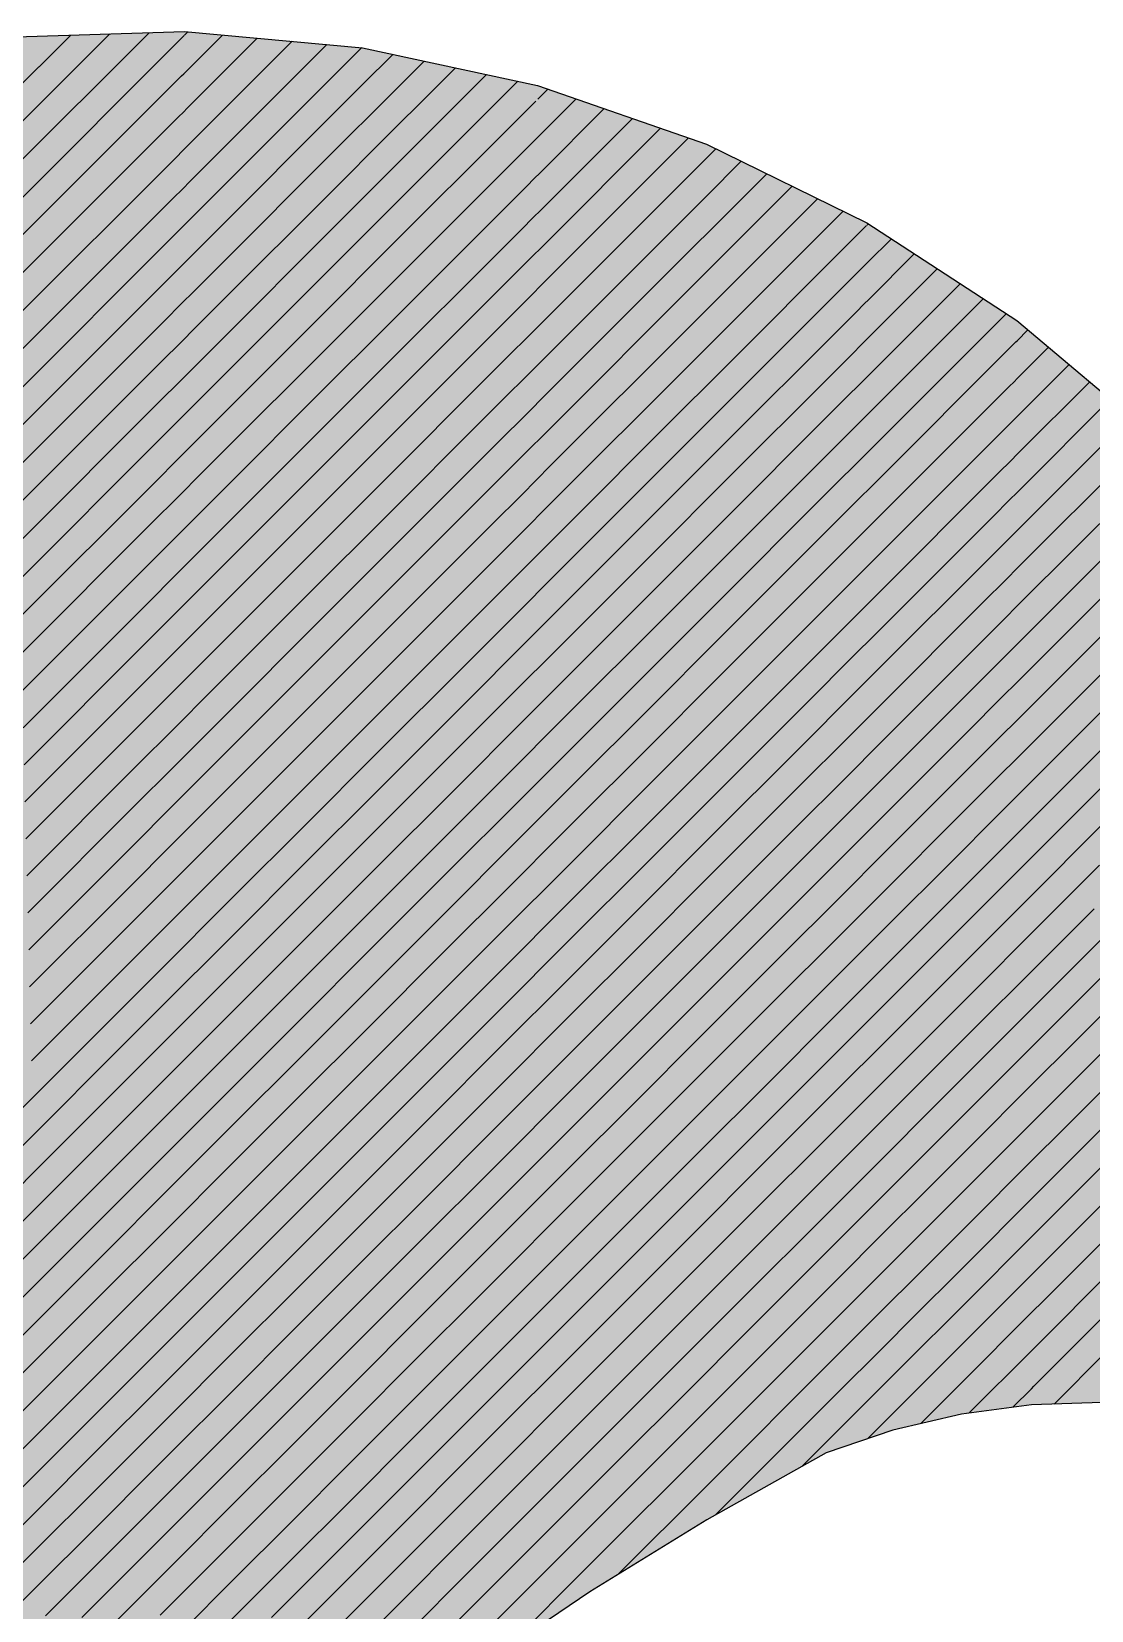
# Model space of a CAD drawing. Extents: x -15895 to 12929, y -2522 to 15173.
# Drawn here: x -8914.06 to -8904.18, y 11150.28 to 11164.99 of the extents above; entities that cross this region are included whole.
import ezdxf

# ---------------------------------------------------------------- set-up
doc = ezdxf.new("R2010")
doc.units = 0
doc.layers.add('MTH-CARIMBO-TXT1', color=1, linetype='Continuous')

msp = doc.modelspace()

# ---------------------------------------------------------------- linework, layer by layer
at = {"layer": 'MTH-CARIMBO-TXT1', "linetype": 'Continuous'}
for p, q in [((-8914.288, 11164.37), (-8913.697, 11164.961)), ((-8914.28, 11164.025), (-8913.332, 11164.973)), ((-8914.271, 11163.68), (-8912.967, 11164.984)), ((-8914.262, 11163.335), (-8912.639, 11164.959)), ((-8912.635, 11164.962), (-8912.606, 11164.992)), ((-8912.621, 11164.623), (-8912.282, 11164.962)), ((-8912.607, 11164.283), (-8911.958, 11164.933)), ((-8912.593, 11163.944), (-8911.633, 11164.904)), ((-8912.579, 11163.604), (-8911.309, 11164.874)), ((-8912.565, 11163.265), (-8910.985, 11164.845)), ((-8910.976, 11164.501), (-8910.693, 11164.783)), ((-8910.975, 11164.148), (-8910.403, 11164.72)), ((-8914.254, 11162.991), (-8912.663, 11164.581)), ((-8912.663, 11164.581), (-8912.643, 11164.601)), ((-8912.643, 11164.601), (-8912.621, 11164.623)), ((-8910.975, 11163.795), (-8910.112, 11164.658)), ((-8910.974, 11163.442), (-8909.821, 11164.595)), ((-8912.551, 11162.925), (-8910.998, 11164.479)), ((-8910.998, 11164.479), (-8910.976, 11164.501)), ((-8910.973, 11163.089), (-8909.53, 11164.532)), ((-8909.343, 11164.366), (-8909.25, 11164.459)), ((-8912.648, 11164.242), (-8912.607, 11164.283)), ((-8910.973, 11162.736), (-8909.362, 11164.347)), ((-8909.331, 11164.024), (-8908.987, 11164.368)), ((-8909.319, 11163.683), (-8908.725, 11164.277)), ((-8914.245, 11162.646), (-8912.688, 11164.203)), ((-8912.688, 11164.203), (-8912.648, 11164.242)), ((-8911.02, 11164.103), (-8910.975, 11164.148)), ((-8909.307, 11163.341), (-8908.462, 11164.186)), ((-8912.537, 11162.585), (-8911.02, 11164.103)), ((-8909.403, 11163.952), (-8909.366, 11163.989)), ((-8909.366, 11163.989), (-8909.331, 11164.024)), ((-8909.295, 11162.999), (-8908.2, 11164.094)), ((-8909.283, 11162.658), (-8907.938, 11164.003)), ((-8914.236, 11162.301), (-8912.712, 11163.825)), ((-8912.712, 11163.825), (-8912.654, 11163.883)), ((-8912.654, 11163.883), (-8912.593, 11163.944)), ((-8910.972, 11162.383), (-8909.403, 11163.952)), ((-8907.772, 11163.815), (-8907.685, 11163.903)), ((-8912.523, 11162.246), (-8911.041, 11163.728)), ((-8911.041, 11163.728), (-8910.975, 11163.795)), ((-8909.381, 11163.621), (-8909.319, 11163.683)), ((-8909.271, 11162.316), (-8907.784, 11163.804)), ((-8907.784, 11163.804), (-8907.772, 11163.815)), ((-8907.772, 11163.462), (-8907.447, 11163.786)), ((-8912.659, 11163.524), (-8912.579, 11163.604)), ((-8910.971, 11162.03), (-8909.443, 11163.558)), ((-8909.443, 11163.558), (-8909.381, 11163.621)), ((-8907.772, 11163.108), (-8907.21, 11163.67)), ((-8907.772, 11162.755), (-8906.973, 11163.554)), ((-8914.227, 11161.956), (-8912.737, 11163.447)), ((-8912.737, 11163.447), (-8912.659, 11163.524)), ((-8911.063, 11163.353), (-8910.974, 11163.442)), ((-8909.259, 11161.974), (-8907.815, 11163.419)), ((-8907.815, 11163.419), (-8907.772, 11163.462)), ((-8907.772, 11162.401), (-8906.736, 11163.437)), ((-8912.665, 11163.165), (-8912.565, 11163.265)), ((-8912.509, 11161.906), (-8911.063, 11163.353)), ((-8909.484, 11163.164), (-8909.395, 11163.253)), ((-8909.395, 11163.253), (-8909.307, 11163.341)), ((-8907.772, 11162.048), (-8906.499, 11163.321)), ((-8912.761, 11163.069), (-8912.665, 11163.165)), ((-8911.085, 11162.977), (-8910.973, 11163.089)), ((-8910.971, 11161.677), (-8909.484, 11163.164)), ((-8907.846, 11163.035), (-8907.772, 11163.108)), ((-8907.772, 11161.694), (-8906.279, 11163.187)), ((-8906.275, 11163.191), (-8906.263, 11163.203)), ((-8914.219, 11161.611), (-8912.761, 11163.069)), ((-8912.496, 11161.567), (-8911.085, 11162.977)), ((-8909.409, 11162.885), (-8909.295, 11162.999)), ((-8909.247, 11161.633), (-8907.846, 11163.035)), ((-8906.268, 11162.845), (-8906.049, 11163.064)), ((-8912.786, 11162.691), (-8912.67, 11162.806)), ((-8912.67, 11162.806), (-8912.551, 11162.925)), ((-8909.525, 11162.77), (-8909.409, 11162.885)), ((-8906.329, 11162.784), (-8906.289, 11162.824)), ((-8906.289, 11162.824), (-8906.268, 11162.845)), ((-8906.26, 11162.499), (-8905.835, 11162.924)), ((-8914.21, 11161.266), (-8912.786, 11162.691)), ((-8911.107, 11162.602), (-8910.973, 11162.736)), ((-8910.97, 11161.325), (-8909.525, 11162.77)), ((-8909.423, 11162.518), (-8909.283, 11162.658)), ((-8909.235, 11161.291), (-8907.876, 11162.65)), ((-8907.876, 11162.65), (-8907.772, 11162.755)), ((-8907.772, 11161.341), (-8906.329, 11162.784)), ((-8906.253, 11162.152), (-8905.621, 11162.784)), ((-8912.676, 11162.447), (-8912.537, 11162.585)), ((-8912.482, 11161.227), (-8911.107, 11162.602)), ((-8909.565, 11162.376), (-8909.423, 11162.518)), ((-8906.301, 11162.458), (-8906.26, 11162.499)), ((-8906.245, 11161.806), (-8905.407, 11162.645)), ((-8906.238, 11161.46), (-8905.193, 11162.505)), ((-8912.81, 11162.313), (-8912.676, 11162.447)), ((-8911.128, 11162.227), (-8910.972, 11162.383)), ((-8910.969, 11160.972), (-8909.565, 11162.376)), ((-8907.907, 11162.266), (-8907.772, 11162.401)), ((-8907.772, 11160.987), (-8906.378, 11162.38)), ((-8906.378, 11162.38), (-8906.301, 11162.458)), ((-8906.231, 11161.114), (-8904.979, 11162.366)), ((-8914.201, 11160.921), (-8912.81, 11162.313)), ((-8912.681, 11162.088), (-8912.523, 11162.246)), ((-8912.468, 11160.888), (-8911.128, 11162.227)), ((-8909.438, 11162.15), (-8909.271, 11162.316)), ((-8909.224, 11160.95), (-8907.907, 11162.266)), ((-8904.877, 11162.114), (-8904.777, 11162.214)), ((-8912.835, 11161.935), (-8912.681, 11162.088)), ((-8909.606, 11161.981), (-8909.438, 11162.15)), ((-8906.428, 11161.977), (-8906.313, 11162.093)), ((-8906.313, 11162.093), (-8906.253, 11162.152)), ((-8906.223, 11160.768), (-8904.903, 11162.088)), ((-8904.903, 11162.088), (-8904.889, 11162.102)), ((-8904.889, 11162.102), (-8904.877, 11162.114)), ((-8914.193, 11160.577), (-8912.835, 11161.935)), ((-8911.15, 11161.851), (-8910.971, 11162.03)), ((-8910.969, 11160.619), (-8909.606, 11161.981)), ((-8909.452, 11161.782), (-8909.259, 11161.974)), ((-8907.938, 11161.881), (-8907.772, 11162.048)), ((-8907.772, 11160.634), (-8906.428, 11161.977)), ((-8904.872, 11161.765), (-8904.585, 11162.053)), ((-8912.687, 11161.729), (-8912.509, 11161.906)), ((-8912.454, 11160.548), (-8911.15, 11161.851)), ((-8909.647, 11161.587), (-8909.452, 11161.782)), ((-8909.212, 11160.608), (-8907.938, 11161.881)), ((-8906.325, 11161.727), (-8906.245, 11161.806)), ((-8904.908, 11161.729), (-8904.872, 11161.765)), ((-8904.867, 11161.417), (-8904.393, 11161.891)), ((-8912.859, 11161.557), (-8912.687, 11161.729)), ((-8911.172, 11161.476), (-8910.971, 11161.677)), ((-8909.466, 11161.414), (-8909.247, 11161.633)), ((-8907.969, 11161.497), (-8907.772, 11161.694)), ((-8906.478, 11161.574), (-8906.325, 11161.727)), ((-8906.216, 11160.422), (-8904.948, 11161.69)), ((-8904.948, 11161.69), (-8904.908, 11161.729)), ((-8904.863, 11161.068), (-8904.201, 11161.729)), ((-8914.184, 11160.232), (-8912.859, 11161.557)), ((-8912.692, 11161.37), (-8912.496, 11161.567)), ((-8912.44, 11160.208), (-8911.172, 11161.476)), ((-8910.968, 11160.266), (-8909.647, 11161.587)), ((-8909.2, 11160.266), (-8907.969, 11161.497)), ((-8907.772, 11160.28), (-8906.478, 11161.574)), ((-8904.858, 11160.719), (-8904.009, 11161.568)), ((-8912.884, 11161.178), (-8912.692, 11161.37)), ((-8911.194, 11161.101), (-8910.97, 11161.325)), ((-8909.687, 11161.193), (-8909.466, 11161.414)), ((-8908, 11161.112), (-8907.772, 11161.341)), ((-8906.528, 11161.17), (-8906.337, 11161.361)), ((-8906.337, 11161.361), (-8906.238, 11161.46)), ((-8904.992, 11161.292), (-8904.927, 11161.357)), ((-8904.927, 11161.357), (-8904.867, 11161.417)), ((-8904.853, 11160.37), (-8903.817, 11161.406)), ((-8914.175, 11159.887), (-8912.884, 11161.178)), ((-8912.698, 11161.011), (-8912.482, 11161.227)), ((-8910.967, 11159.913), (-8909.687, 11161.193)), ((-8909.48, 11161.046), (-8909.235, 11161.291)), ((-8906.208, 11160.076), (-8904.992, 11161.292)), ((-8904.848, 11160.021), (-8903.625, 11161.245)), ((-8912.426, 11159.869), (-8911.194, 11161.101)), ((-8909.728, 11160.799), (-8909.48, 11161.046)), ((-8909.188, 11159.925), (-8908, 11161.112)), ((-8907.772, 11159.927), (-8906.528, 11161.17)), ((-8906.349, 11160.996), (-8906.231, 11161.114)), ((-8904.946, 11160.985), (-8904.863, 11161.068)), ((-8912.908, 11160.8), (-8912.698, 11161.011)), ((-8912.703, 11160.652), (-8912.468, 11160.888)), ((-8911.216, 11160.725), (-8910.969, 11160.972)), ((-8909.494, 11160.679), (-8909.224, 11160.95)), ((-8908.031, 11160.728), (-8907.772, 11160.987)), ((-8906.578, 11160.767), (-8906.349, 11160.996)), ((-8906.201, 11159.73), (-8905.037, 11160.894)), ((-8905.037, 11160.894), (-8904.946, 11160.985)), ((-8914.167, 11159.542), (-8912.908, 11160.8)), ((-8910.967, 11159.56), (-8909.728, 11160.799)), ((-8907.772, 11159.573), (-8906.578, 11160.767)), ((-8906.361, 11160.63), (-8906.223, 11160.768)), ((-8904.844, 11159.673), (-8903.65, 11160.866)), ((-8912.933, 11160.422), (-8912.703, 11160.652)), ((-8912.412, 11159.529), (-8911.216, 11160.725)), ((-8911.237, 11160.35), (-8910.969, 11160.619)), ((-8909.769, 11160.405), (-8909.494, 11160.679)), ((-8909.509, 11160.311), (-8909.212, 11160.608)), ((-8909.176, 11159.583), (-8908.031, 11160.728)), ((-8908.062, 11160.343), (-8907.772, 11160.634)), ((-8906.628, 11160.363), (-8906.361, 11160.63)), ((-8905.081, 11160.496), (-8904.965, 11160.612)), ((-8904.965, 11160.612), (-8904.858, 11160.719)), ((-8912.709, 11160.293), (-8912.454, 11160.548)), ((-8906.193, 11159.384), (-8905.081, 11160.496)), ((-8904.839, 11159.324), (-8903.701, 11160.462)), ((-8914.158, 11159.197), (-8912.933, 11160.422)), ((-8912.957, 11160.044), (-8912.709, 11160.293)), ((-8912.398, 11159.19), (-8911.237, 11160.35)), ((-8910.966, 11159.207), (-8909.769, 11160.405)), ((-8909.809, 11160.01), (-8909.509, 11160.311)), ((-8909.164, 11159.241), (-8908.062, 11160.343)), ((-8907.772, 11159.22), (-8906.628, 11160.363)), ((-8906.373, 11160.264), (-8906.216, 11160.422)), ((-8904.983, 11160.24), (-8904.853, 11160.37)), ((-8912.714, 11159.934), (-8912.44, 11160.208)), ((-8911.259, 11159.975), (-8910.968, 11160.266)), ((-8909.523, 11159.943), (-8909.2, 11160.266)), ((-8908.093, 11159.959), (-8907.772, 11160.28)), ((-8906.678, 11159.96), (-8906.373, 11160.264)), ((-8905.125, 11160.098), (-8904.983, 11160.24)), ((-8914.149, 11158.852), (-8912.957, 11160.044)), ((-8910.965, 11158.854), (-8909.809, 11160.01)), ((-8906.386, 11159.898), (-8906.208, 11160.076)), ((-8906.186, 11159.038), (-8905.125, 11160.098)), ((-8905.002, 11159.868), (-8904.848, 11160.021)), ((-8904.834, 11158.975), (-8903.752, 11160.057)), ((-8912.982, 11159.666), (-8912.714, 11159.934)), ((-8912.72, 11159.574), (-8912.426, 11159.869)), ((-8912.384, 11158.85), (-8911.259, 11159.975)), ((-8911.281, 11159.599), (-8910.967, 11159.913)), ((-8909.85, 11159.616), (-8909.523, 11159.943)), ((-8909.537, 11159.575), (-8909.188, 11159.925)), ((-8909.152, 11158.9), (-8908.093, 11159.959)), ((-8908.124, 11159.574), (-8907.772, 11159.927)), ((-8907.771, 11158.866), (-8906.678, 11159.96)), ((-8906.728, 11159.556), (-8906.386, 11159.898)), ((-8905.17, 11159.7), (-8905.002, 11159.868)), ((-8906.398, 11159.533), (-8906.201, 11159.73)), ((-8914.14, 11158.507), (-8912.982, 11159.666)), ((-8913.006, 11159.288), (-8912.72, 11159.574)), ((-8912.37, 11158.511), (-8911.281, 11159.599)), ((-8911.303, 11159.224), (-8910.967, 11159.56)), ((-8910.965, 11158.501), (-8909.85, 11159.616)), ((-8909.891, 11159.222), (-8909.537, 11159.575)), ((-8909.551, 11159.208), (-8909.176, 11159.583)), ((-8909.14, 11158.558), (-8908.124, 11159.574)), ((-8908.155, 11159.19), (-8907.772, 11159.573)), ((-8907.771, 11158.513), (-8906.728, 11159.556)), ((-8906.178, 11158.691), (-8905.17, 11159.7)), ((-8905.021, 11159.495), (-8904.844, 11159.673)), ((-8904.829, 11158.626), (-8903.803, 11159.653)), ((-8912.725, 11159.215), (-8912.412, 11159.529)), ((-8906.778, 11159.153), (-8906.398, 11159.533)), ((-8905.214, 11159.302), (-8905.021, 11159.495)), ((-8914.132, 11158.163), (-8913.006, 11159.288)), ((-8906.41, 11159.167), (-8906.193, 11159.384)), ((-8906.171, 11158.345), (-8905.214, 11159.302)), ((-8905.04, 11159.123), (-8904.839, 11159.324)), ((-8913.031, 11158.91), (-8912.725, 11159.215)), ((-8912.731, 11158.856), (-8912.398, 11159.19)), ((-8912.356, 11158.171), (-8911.303, 11159.224)), ((-8911.325, 11158.848), (-8910.966, 11159.207)), ((-8910.964, 11158.148), (-8909.891, 11159.222)), ((-8909.931, 11158.828), (-8909.551, 11159.208)), ((-8909.566, 11158.84), (-8909.164, 11159.241)), ((-8909.128, 11158.216), (-8908.155, 11159.19)), ((-8908.186, 11158.805), (-8907.772, 11159.22)), ((-8907.771, 11158.159), (-8906.778, 11159.153)), ((-8906.827, 11158.749), (-8906.41, 11159.167)), ((-8905.259, 11158.904), (-8905.04, 11159.123)), ((-8904.825, 11158.277), (-8903.854, 11159.248)), ((-8906.422, 11158.801), (-8906.186, 11159.038)), ((-8905.059, 11158.751), (-8904.834, 11158.975)), ((-8914.123, 11157.818), (-8913.031, 11158.91)), ((-8913.055, 11158.532), (-8912.731, 11158.856)), ((-8912.737, 11158.497), (-8912.384, 11158.85)), ((-8912.342, 11157.831), (-8911.325, 11158.848)), ((-8911.346, 11158.473), (-8910.965, 11158.854)), ((-8910.963, 11157.796), (-8909.931, 11158.828)), ((-8909.972, 11158.434), (-8909.566, 11158.84)), ((-8909.58, 11158.472), (-8909.152, 11158.9)), ((-8908.217, 11158.421), (-8907.771, 11158.866)), ((-8906.163, 11157.999), (-8905.259, 11158.904)), ((-8904.82, 11157.928), (-8903.905, 11158.844)), ((-8909.117, 11157.875), (-8908.186, 11158.805)), ((-8907.771, 11157.806), (-8906.827, 11158.749)), ((-8906.877, 11158.346), (-8906.422, 11158.801)), ((-8906.434, 11158.436), (-8906.178, 11158.691)), ((-8905.303, 11158.506), (-8905.059, 11158.751)), ((-8914.114, 11157.473), (-8913.055, 11158.532)), ((-8909.594, 11158.104), (-8909.14, 11158.558)), ((-8905.077, 11158.378), (-8904.829, 11158.626)), ((-8913.079, 11158.154), (-8912.737, 11158.497)), ((-8912.742, 11158.138), (-8912.37, 11158.511)), ((-8912.328, 11157.492), (-8911.346, 11158.473)), ((-8911.368, 11158.098), (-8910.965, 11158.501)), ((-8910.963, 11157.443), (-8909.972, 11158.434)), ((-8910.012, 11158.039), (-8909.58, 11158.472)), ((-8909.105, 11157.533), (-8908.217, 11158.421)), ((-8908.248, 11158.036), (-8907.771, 11158.513)), ((-8906.927, 11157.943), (-8906.434, 11158.436)), ((-8906.156, 11157.653), (-8905.303, 11158.506)), ((-8904.815, 11157.58), (-8903.956, 11158.439)), ((-8907.771, 11157.452), (-8906.877, 11158.346)), ((-8906.446, 11158.07), (-8906.171, 11158.345)), ((-8905.348, 11158.108), (-8905.077, 11158.378)), ((-8905.096, 11158.006), (-8904.825, 11158.277)), ((-8914.106, 11157.128), (-8913.079, 11158.154)), ((-8913.104, 11157.776), (-8912.742, 11158.138)), ((-8912.748, 11157.779), (-8912.356, 11158.171)), ((-8912.314, 11157.152), (-8911.368, 11158.098)), ((-8911.39, 11157.722), (-8910.964, 11158.148)), ((-8910.053, 11157.645), (-8909.594, 11158.104)), ((-8909.608, 11157.736), (-8909.128, 11158.216)), ((-8908.279, 11157.652), (-8907.771, 11158.159)), ((-8906.149, 11157.307), (-8905.348, 11158.108)), ((-8910.962, 11157.09), (-8910.012, 11158.039)), ((-8909.093, 11157.191), (-8908.248, 11158.036)), ((-8907.771, 11157.099), (-8906.927, 11157.943)), ((-8906.977, 11157.539), (-8906.446, 11158.07)), ((-8906.458, 11157.704), (-8906.163, 11157.999)), ((-8905.392, 11157.71), (-8905.096, 11158.006)), ((-8904.811, 11157.231), (-8904.007, 11158.035)), ((-8912.753, 11157.42), (-8912.342, 11157.831)), ((-8911.412, 11157.347), (-8910.963, 11157.796)), ((-8909.622, 11157.369), (-8909.117, 11157.875)), ((-8908.31, 11157.267), (-8907.771, 11157.806)), ((-8905.115, 11157.634), (-8904.82, 11157.928)), ((-8914.097, 11156.783), (-8913.104, 11157.776)), ((-8913.128, 11157.398), (-8912.748, 11157.779)), ((-8912.3, 11156.813), (-8911.39, 11157.722)), ((-8910.961, 11156.737), (-8910.053, 11157.645)), ((-8910.094, 11157.251), (-8909.608, 11157.736)), ((-8909.081, 11156.85), (-8908.279, 11157.652)), ((-8907.027, 11157.136), (-8906.458, 11157.704)), ((-8906.47, 11157.339), (-8906.156, 11157.653)), ((-8906.141, 11156.961), (-8905.392, 11157.71)), ((-8909.637, 11157.001), (-8909.105, 11157.533)), ((-8907.771, 11156.745), (-8906.977, 11157.539)), ((-8905.436, 11157.312), (-8905.115, 11157.634)), ((-8905.134, 11157.261), (-8904.815, 11157.58)), ((-8904.806, 11156.882), (-8904.058, 11157.63)), ((-8914.088, 11156.438), (-8913.128, 11157.398)), ((-8913.153, 11157.02), (-8912.753, 11157.42)), ((-8912.759, 11157.061), (-8912.328, 11157.492)), ((-8911.434, 11156.972), (-8910.963, 11157.443)), ((-8910.134, 11156.857), (-8909.622, 11157.369)), ((-8908.341, 11156.883), (-8907.771, 11157.452)), ((-8912.286, 11156.473), (-8911.412, 11157.347)), ((-8910.961, 11156.384), (-8910.094, 11157.251)), ((-8909.069, 11156.508), (-8908.31, 11157.267)), ((-8907.077, 11156.732), (-8906.47, 11157.339)), ((-8906.483, 11156.973), (-8906.149, 11157.307)), ((-8906.134, 11156.615), (-8905.436, 11157.312)), ((-8905.481, 11156.914), (-8905.134, 11157.261)), ((-8905.153, 11156.889), (-8904.811, 11157.231)), ((-8904.801, 11156.533), (-8904.109, 11157.226)), ((-8913.177, 11156.642), (-8912.759, 11157.061)), ((-8912.764, 11156.702), (-8912.314, 11157.152)), ((-8911.455, 11156.596), (-8910.962, 11157.09)), ((-8909.651, 11156.633), (-8909.093, 11157.191)), ((-8908.372, 11156.498), (-8907.771, 11157.099)), ((-8907.771, 11156.392), (-8907.027, 11157.136)), ((-8914.08, 11156.094), (-8913.153, 11157.02)), ((-8912.272, 11156.134), (-8911.434, 11156.972)), ((-8910.175, 11156.462), (-8909.637, 11157.001)), ((-8907.127, 11156.329), (-8906.483, 11156.973)), ((-8906.495, 11156.607), (-8906.141, 11156.961)), ((-8906.126, 11156.269), (-8905.481, 11156.914)), ((-8912.77, 11156.343), (-8912.3, 11156.813)), ((-8910.96, 11156.031), (-8910.134, 11156.857)), ((-8909.665, 11156.265), (-8909.081, 11156.85)), ((-8909.057, 11156.166), (-8908.341, 11156.883)), ((-8905.525, 11156.516), (-8905.153, 11156.889)), ((-8905.171, 11156.516), (-8904.806, 11156.882)), ((-8904.796, 11156.184), (-8904.16, 11156.821)), ((-8904.211, 11156.417), (-8903.842, 11156.786)), ((-8914.071, 11155.749), (-8913.177, 11156.642)), ((-8913.202, 11156.264), (-8912.764, 11156.702)), ((-8911.477, 11156.221), (-8910.961, 11156.737)), ((-8910.216, 11156.068), (-8909.651, 11156.633)), ((-8908.403, 11156.114), (-8907.771, 11156.745)), ((-8907.771, 11156.038), (-8907.077, 11156.732)), ((-8906.507, 11156.242), (-8906.134, 11156.615)), ((-8912.775, 11155.984), (-8912.286, 11156.473)), ((-8912.258, 11155.794), (-8911.455, 11156.596)), ((-8909.679, 11155.898), (-8909.069, 11156.508)), ((-8909.045, 11155.825), (-8908.372, 11156.498)), ((-8907.177, 11155.925), (-8906.495, 11156.607)), ((-8906.119, 11155.923), (-8905.525, 11156.516)), ((-8905.57, 11156.118), (-8905.171, 11156.516)), ((-8905.19, 11156.144), (-8904.801, 11156.533)), ((-8913.226, 11155.886), (-8912.77, 11156.343)), ((-8911.499, 11155.846), (-8910.961, 11156.384)), ((-8910.959, 11155.678), (-8910.175, 11156.462)), ((-8908.434, 11155.729), (-8907.771, 11156.392)), ((-8907.771, 11155.685), (-8907.127, 11156.329)), ((-8904.792, 11155.836), (-8904.211, 11156.417)), ((-8904.261, 11156.012), (-8903.861, 11156.412)), ((-8914.062, 11155.404), (-8913.202, 11156.264)), ((-8912.244, 11155.454), (-8911.477, 11156.221)), ((-8910.256, 11155.674), (-8909.665, 11156.265)), ((-8907.227, 11155.522), (-8906.507, 11156.242)), ((-8906.519, 11155.876), (-8906.126, 11156.269)), ((-8905.209, 11155.772), (-8904.796, 11156.184)), ((-8912.781, 11155.625), (-8912.272, 11156.134)), ((-8911.521, 11155.47), (-8910.96, 11156.031)), ((-8910.959, 11155.325), (-8910.216, 11156.068)), ((-8909.694, 11155.53), (-8909.057, 11156.166)), ((-8909.033, 11155.483), (-8908.403, 11156.114)), ((-8908.464, 11155.345), (-8907.771, 11156.038)), ((-8906.111, 11155.577), (-8905.57, 11156.118)), ((-8905.614, 11155.72), (-8905.19, 11156.144)), ((-8904.312, 11155.608), (-8903.881, 11156.039)), ((-8914.053, 11155.059), (-8913.226, 11155.886)), ((-8913.251, 11155.508), (-8912.775, 11155.984)), ((-8910.297, 11155.28), (-8909.679, 11155.898)), ((-8907.771, 11155.331), (-8907.177, 11155.925)), ((-8906.531, 11155.51), (-8906.119, 11155.923)), ((-8904.787, 11155.487), (-8904.261, 11156.012)), ((-8912.786, 11155.266), (-8912.258, 11155.794)), ((-8912.23, 11155.115), (-8911.499, 11155.846)), ((-8909.708, 11155.162), (-8909.045, 11155.825)), ((-8907.276, 11155.118), (-8906.519, 11155.876)), ((-8905.659, 11155.322), (-8905.209, 11155.772)), ((-8905.228, 11155.399), (-8904.792, 11155.836)), ((-8913.275, 11155.13), (-8912.781, 11155.625)), ((-8911.543, 11155.095), (-8910.959, 11155.678)), ((-8910.958, 11154.972), (-8910.256, 11155.674)), ((-8909.021, 11155.141), (-8908.434, 11155.729)), ((-8908.495, 11154.96), (-8907.771, 11155.685)), ((-8906.104, 11155.23), (-8905.614, 11155.72)), ((-8904.782, 11155.138), (-8904.312, 11155.608)), ((-8904.363, 11155.203), (-8903.901, 11155.665)), ((-8914.045, 11154.714), (-8913.251, 11155.508)), ((-8912.792, 11154.907), (-8912.244, 11155.454)), ((-8912.216, 11154.775), (-8911.521, 11155.47)), ((-8910.338, 11154.886), (-8909.694, 11155.53)), ((-8909.722, 11154.794), (-8909.033, 11155.483)), ((-8907.771, 11154.978), (-8907.227, 11155.522)), ((-8907.326, 11154.715), (-8906.531, 11155.51)), ((-8906.543, 11155.145), (-8906.111, 11155.577)), ((-8905.247, 11155.027), (-8904.787, 11155.487)), ((-8911.564, 11154.72), (-8910.959, 11155.325)), ((-8909.009, 11154.8), (-8908.464, 11155.345)), ((-8908.526, 11154.576), (-8907.771, 11155.331)), ((-8906.096, 11154.884), (-8905.659, 11155.322)), ((-8905.703, 11154.924), (-8905.228, 11155.399)), ((-8904.414, 11154.799), (-8903.921, 11155.292)), ((-8913.3, 11154.752), (-8912.786, 11155.266)), ((-8910.957, 11154.62), (-8910.297, 11155.28)), ((-8910.378, 11154.491), (-8909.708, 11155.162)), ((-8907.376, 11154.312), (-8906.543, 11155.145)), ((-8906.555, 11154.779), (-8906.104, 11155.23)), ((-8904.777, 11154.789), (-8904.363, 11155.203)), ((-8914.53, 11154.582), (-8914.053, 11155.059)), ((-8914.036, 11154.369), (-8913.275, 11155.13)), ((-8912.797, 11154.547), (-8912.23, 11155.115)), ((-8912.202, 11154.436), (-8911.543, 11155.095)), ((-8909.736, 11154.426), (-8909.021, 11155.141)), ((-8907.771, 11154.624), (-8907.276, 11155.118)), ((-8905.747, 11154.526), (-8905.247, 11155.027)), ((-8905.265, 11154.655), (-8904.782, 11155.138)), ((-8913.324, 11154.374), (-8912.792, 11154.907)), ((-8911.586, 11154.344), (-8910.958, 11154.972)), ((-8910.957, 11154.267), (-8910.338, 11154.886)), ((-8908.998, 11154.458), (-8908.495, 11154.96)), ((-8908.557, 11154.191), (-8907.771, 11154.978)), ((-8906.568, 11154.413), (-8906.096, 11154.884)), ((-8906.089, 11154.538), (-8905.703, 11154.924)), ((-8904.465, 11154.394), (-8903.941, 11154.918)), ((-8914.538, 11154.221), (-8914.045, 11154.714)), ((-8914.027, 11154.024), (-8913.3, 11154.752)), ((-8912.803, 11154.188), (-8912.216, 11154.775)), ((-8912.188, 11154.096), (-8911.564, 11154.72)), ((-8910.419, 11154.097), (-8909.722, 11154.794)), ((-8909.75, 11154.059), (-8909.009, 11154.8)), ((-8907.771, 11154.271), (-8907.326, 11154.715)), ((-8907.426, 11153.908), (-8906.555, 11154.779)), ((-8905.284, 11154.282), (-8904.777, 11154.789)), ((-8904.773, 11154.44), (-8904.414, 11154.799)), ((-8911.608, 11153.969), (-8910.957, 11154.62)), ((-8908.986, 11154.116), (-8908.526, 11154.576)), ((-8908.588, 11153.807), (-8907.771, 11154.624)), ((-8905.792, 11154.128), (-8905.265, 11154.655)), ((-8913.349, 11153.996), (-8912.797, 11154.547)), ((-8912.808, 11153.829), (-8912.202, 11154.436)), ((-8910.956, 11153.914), (-8910.378, 11154.491)), ((-8910.46, 11153.703), (-8909.736, 11154.426)), ((-8909.765, 11153.691), (-8908.998, 11154.458)), ((-8907.476, 11153.505), (-8906.568, 11154.413)), ((-8906.58, 11154.047), (-8906.089, 11154.538)), ((-8906.082, 11154.192), (-8905.747, 11154.526)), ((-8905.303, 11153.91), (-8904.773, 11154.44)), ((-8904.516, 11153.989), (-8903.961, 11154.545)), ((-8914.546, 11153.859), (-8914.036, 11154.369)), ((-8914.019, 11153.68), (-8913.324, 11154.374)), ((-8912.174, 11153.757), (-8911.586, 11154.344)), ((-8911.63, 11153.594), (-8910.957, 11154.267)), ((-8908.619, 11153.422), (-8907.771, 11154.271)), ((-8907.771, 11153.917), (-8907.376, 11154.312)), ((-8905.836, 11153.73), (-8905.284, 11154.282)), ((-8904.768, 11154.092), (-8904.465, 11154.394)), ((-8913.373, 11153.618), (-8912.803, 11154.188)), ((-8909.779, 11153.323), (-8908.986, 11154.116)), ((-8908.974, 11153.775), (-8908.557, 11154.191)), ((-8906.592, 11153.682), (-8906.082, 11154.192)), ((-8906.074, 11153.846), (-8905.792, 11154.128)), ((-8904.567, 11153.585), (-8903.981, 11154.171)), ((-8914.554, 11153.498), (-8914.027, 11154.024)), ((-8914.01, 11153.335), (-8913.349, 11153.996)), ((-8912.814, 11153.47), (-8912.188, 11154.096)), ((-8912.16, 11153.417), (-8911.608, 11153.969)), ((-8910.955, 11153.561), (-8910.419, 11154.097)), ((-8910.5, 11153.309), (-8909.75, 11154.059)), ((-8907.526, 11153.101), (-8906.58, 11154.047)), ((-8905.322, 11153.538), (-8904.768, 11154.092)), ((-8904.763, 11153.743), (-8904.516, 11153.989)), ((-8913.398, 11153.24), (-8912.808, 11153.829)), ((-8911.652, 11153.218), (-8910.956, 11153.914)), ((-8908.65, 11153.038), (-8907.771, 11153.917)), ((-8907.771, 11153.564), (-8907.426, 11153.908)), ((-8906.604, 11153.316), (-8906.074, 11153.846)), ((-8905.881, 11153.332), (-8905.303, 11153.91)), ((-8914.562, 11153.136), (-8914.019, 11153.68)), ((-8912.819, 11153.111), (-8912.174, 11153.757)), ((-8910.955, 11153.208), (-8910.46, 11153.703)), ((-8910.541, 11152.915), (-8909.765, 11153.691)), ((-8909.793, 11152.955), (-8908.974, 11153.775)), ((-8908.962, 11153.433), (-8908.588, 11153.807)), ((-8907.576, 11152.698), (-8906.592, 11153.682)), ((-8906.067, 11153.5), (-8905.836, 11153.73)), ((-8905.34, 11153.165), (-8904.763, 11153.743)), ((-8904.618, 11153.18), (-8904.001, 11153.798)), ((-8914.001, 11152.99), (-8913.373, 11153.618)), ((-8912.146, 11153.077), (-8911.63, 11153.594)), ((-8911.673, 11152.843), (-8910.955, 11153.561)), ((-8908.681, 11152.653), (-8907.771, 11153.564)), ((-8905.925, 11152.934), (-8905.322, 11153.538)), ((-8904.758, 11153.394), (-8904.567, 11153.585)), ((-8913.422, 11152.862), (-8912.814, 11153.47)), ((-8912.825, 11152.752), (-8912.16, 11153.417)), ((-8909.807, 11152.588), (-8908.962, 11153.433)), ((-8908.95, 11153.091), (-8908.619, 11153.422)), ((-8907.771, 11153.21), (-8907.476, 11153.505)), ((-8906.616, 11152.95), (-8906.067, 11153.5)), ((-8905.359, 11152.793), (-8904.758, 11153.394)), ((-8904.669, 11152.776), (-8904.021, 11153.424)), ((-8914.57, 11152.775), (-8914.01, 11153.335)), ((-8913.993, 11152.645), (-8913.398, 11153.24)), ((-8910.954, 11152.855), (-8910.5, 11153.309)), ((-8910.582, 11152.52), (-8909.779, 11153.323)), ((-8907.626, 11152.294), (-8906.604, 11153.316)), ((-8906.059, 11153.154), (-8905.881, 11153.332)), ((-8913.447, 11152.484), (-8912.819, 11153.111)), ((-8912.132, 11152.738), (-8911.652, 11153.218)), ((-8911.695, 11152.468), (-8910.955, 11153.208)), ((-8909.822, 11152.22), (-8908.95, 11153.091)), ((-8908.712, 11152.269), (-8907.771, 11153.21)), ((-8907.771, 11152.857), (-8907.526, 11153.101)), ((-8906.628, 11152.585), (-8906.059, 11153.154)), ((-8905.97, 11152.536), (-8905.34, 11153.165)), ((-8904.754, 11153.045), (-8904.618, 11153.18)), ((-8914.578, 11152.413), (-8914.001, 11152.99)), ((-8912.83, 11152.393), (-8912.146, 11153.077)), ((-8910.622, 11152.126), (-8909.793, 11152.955)), ((-8908.938, 11152.75), (-8908.65, 11153.038)), ((-8907.676, 11151.891), (-8906.616, 11152.95)), ((-8905.378, 11152.421), (-8904.754, 11153.045)), ((-8904.72, 11152.371), (-8904.041, 11153.051)), ((-8913.984, 11152.3), (-8913.422, 11152.862)), ((-8912.118, 11152.398), (-8911.673, 11152.843)), ((-8911.717, 11152.092), (-8910.954, 11152.855)), ((-8910.953, 11152.502), (-8910.541, 11152.915)), ((-8908.743, 11151.884), (-8907.771, 11152.857)), ((-8906.64, 11152.219), (-8906.052, 11152.808)), ((-8906.052, 11152.808), (-8905.925, 11152.934)), ((-8906.014, 11152.138), (-8905.359, 11152.793)), ((-8914.586, 11152.052), (-8913.993, 11152.645)), ((-8913.471, 11152.106), (-8912.825, 11152.752)), ((-8912.836, 11152.034), (-8912.132, 11152.738)), ((-8909.836, 11151.852), (-8908.938, 11152.75)), ((-8908.926, 11152.408), (-8908.681, 11152.653)), ((-8907.77, 11152.503), (-8907.576, 11152.698)), ((-8905.324, 11152.122), (-8904.749, 11152.696)), ((-8904.749, 11152.696), (-8904.669, 11152.776)), ((-8904.533, 11152.205), (-8904.061, 11152.677)), ((-8911.739, 11151.717), (-8910.953, 11152.502)), ((-8910.953, 11152.149), (-8910.582, 11152.52)), ((-8910.663, 11151.732), (-8909.807, 11152.588)), ((-8908.774, 11151.5), (-8907.77, 11152.503)), ((-8907.726, 11151.487), (-8906.628, 11152.585)), ((-8906.044, 11152.462), (-8905.97, 11152.536)), ((-8913.975, 11151.955), (-8913.447, 11152.484)), ((-8913.496, 11151.728), (-8912.83, 11152.393)), ((-8912.841, 11151.675), (-8912.118, 11152.398)), ((-8912.104, 11152.059), (-8911.695, 11152.468)), ((-8909.85, 11151.484), (-8908.926, 11152.408)), ((-8906.652, 11151.853), (-8906.044, 11152.462)), ((-8905.775, 11152.023), (-8905.378, 11152.421)), ((-8904.916, 11152.175), (-8904.744, 11152.348)), ((-8904.744, 11152.348), (-8904.72, 11152.371)), ((-8914.594, 11151.691), (-8913.984, 11152.3)), ((-8910.704, 11151.338), (-8909.822, 11152.22)), ((-8908.914, 11152.066), (-8908.712, 11152.269)), ((-8907.77, 11152.15), (-8907.626, 11152.294)), ((-8907.687, 11151.172), (-8906.64, 11152.219)), ((-8913.966, 11151.61), (-8913.471, 11152.106)), ((-8912.847, 11151.316), (-8912.104, 11152.059)), ((-8912.09, 11151.719), (-8911.717, 11152.092)), ((-8911.761, 11151.341), (-8910.953, 11152.149)), ((-8910.952, 11151.796), (-8910.622, 11152.126)), ((-8909.864, 11151.116), (-8908.914, 11152.066)), ((-8908.805, 11151.115), (-8907.77, 11152.15)), ((-8906.269, 11151.883), (-8906.037, 11152.115)), ((-8906.037, 11152.115), (-8906.014, 11152.138)), ((-8914.601, 11151.329), (-8913.975, 11151.955)), ((-8913.52, 11151.35), (-8912.836, 11152.034)), ((-8911.782, 11150.966), (-8910.952, 11151.796)), ((-8910.744, 11150.944), (-8909.836, 11151.852)), ((-8908.902, 11151.725), (-8908.743, 11151.884)), ((-8908.836, 11150.731), (-8907.77, 11151.796)), ((-8907.77, 11151.796), (-8907.676, 11151.891)), ((-8906.88, 11151.626), (-8906.652, 11151.853)), ((-8914.609, 11150.968), (-8913.966, 11151.61)), ((-8913.958, 11151.266), (-8913.496, 11151.728)), ((-8913.544, 11150.972), (-8912.841, 11151.675)), ((-8912.852, 11150.957), (-8912.09, 11151.719)), ((-8912.076, 11151.38), (-8911.739, 11151.717)), ((-8910.951, 11151.443), (-8910.663, 11151.732)), ((-8909.879, 11150.749), (-8908.902, 11151.725)), ((-8910.785, 11150.549), (-8909.85, 11151.484)), ((-8908.891, 11151.383), (-8908.774, 11151.5)), ((-8907.77, 11151.443), (-8907.726, 11151.487)), ((-8913.949, 11150.921), (-8913.52, 11151.35)), ((-8912.858, 11150.598), (-8912.076, 11151.38)), ((-8912.062, 11151.04), (-8911.761, 11151.341)), ((-8911.804, 11150.591), (-8910.951, 11151.443)), ((-8910.951, 11151.091), (-8910.704, 11151.338)), ((-8909.893, 11150.381), (-8908.891, 11151.383)), ((-8908.6, 11150.613), (-8907.77, 11151.443)), ((-8914.617, 11150.606), (-8913.958, 11151.266)), ((-8913.569, 11150.594), (-8912.847, 11151.316)), ((-8912.863, 11150.239), (-8912.062, 11151.04)), ((-8911.826, 11150.215), (-8910.951, 11151.091)), ((-8910.826, 11150.155), (-8909.864, 11151.116)), ((-8909.907, 11150.013), (-8908.879, 11151.041)), ((-8908.879, 11151.041), (-8908.805, 11151.115)), ((-8914.625, 11150.245), (-8913.949, 11150.921)), ((-8913.94, 11150.576), (-8913.544, 11150.972)), ((-8913.593, 11150.216), (-8912.852, 11150.957)), ((-8912.048, 11150.7), (-8911.782, 11150.966)), ((-8910.95, 11150.738), (-8910.744, 11150.944)), ((-8911.848, 11149.84), (-8910.95, 11150.738)), ((-8910.866, 11149.761), (-8909.879, 11150.749)), ((-8908.867, 11150.7), (-8908.836, 11150.731)), ((-8913.932, 11150.231), (-8913.569, 11150.594)), ((-8913.618, 11149.838), (-8912.858, 11150.598)), ((-8912.869, 11149.88), (-8912.048, 11150.7)), ((-8912.034, 11150.361), (-8911.804, 11150.591)), ((-8909.644, 11149.923), (-8908.867, 11150.7)), ((-8914.633, 11149.883), (-8913.94, 11150.576)), ((-8910.95, 11150.385), (-8910.785, 11150.549)), ((-8912.874, 11149.52), (-8912.034, 11150.361)), ((-8911.87, 11149.465), (-8910.95, 11150.385)), ((-8910.907, 11149.367), (-8909.893, 11150.381))]:
    msp.add_line(p, q, dxfattribs=at)
for points in [[(-8914.303, 11164.942), (-8912.637, 11164.995), (-8910.976, 11164.844), (-8909.347, 11164.493), (-8907.772, 11163.946), (-8906.276, 11163.212), (-8904.879, 11162.301), (-8903.604, 11161.227), (-8902.9, 11160.565), (-8902.239, 11159.858), (-8901.626, 11159.111), (-8901.063, 11158.325), (-8900.551, 11157.504), (-8900.094, 11156.652), (-8899.693, 11155.772), (-8899.349, 11154.868), (-8899.065, 11153.943), (-8898.842, 11153.003), (-8898.679, 11152.049), (-8898.579, 11151.087), (-8898.541, 11150.121)], [(-8899.383, 11150.182), (-8899.862, 11150.631), (-8900.384, 11151.031), (-8900.942, 11151.378), (-8901.531, 11151.668), (-8902.147, 11151.9), (-8902.781, 11152.07), (-8903.43, 11152.177), (-8904.085, 11152.22), (-8904.742, 11152.198), (-8905.394, 11152.112), (-8906.034, 11151.963), (-8906.656, 11151.752), (-8907.77, 11151.125), (-8908.858, 11150.454), (-8909.918, 11149.738)]]:
    msp.add_lwpolyline(points, dxfattribs=at)
for points in [[(-8914.728, 11145.544), (-8914.303, 11164.942), (-8913.837, 11146.46)], [(-8914.303, 11164.942), (-8912.637, 11164.995), (-8913.837, 11146.46)], [(-8912.637, 11164.995), (-8912.908, 11147.339), (-8913.837, 11146.46)], [(-8912.908, 11147.339), (-8912.637, 11164.995), (-8911.944, 11148.179)], [(-8912.637, 11164.995), (-8910.976, 11164.844), (-8911.944, 11148.179)], [(-8911.944, 11148.179), (-8910.976, 11164.844), (-8910.947, 11148.979)], [(-8910.976, 11164.844), (-8909.347, 11164.493), (-8910.947, 11148.979)], [(-8910.947, 11148.979), (-8909.347, 11164.493), (-8909.918, 11149.738)], [(-8909.347, 11164.493), (-8908.858, 11150.454), (-8909.918, 11149.738)], [(-8907.772, 11163.946), (-8908.858, 11150.454), (-8909.347, 11164.493)], [(-8907.772, 11163.946), (-8907.77, 11151.125), (-8908.858, 11150.454)], [(-8906.276, 11163.212), (-8907.77, 11151.125), (-8907.772, 11163.946)], [(-8906.276, 11163.212), (-8906.656, 11151.752), (-8907.77, 11151.125)], [(-8906.656, 11151.752), (-8906.276, 11163.212), (-8906.034, 11151.963)], [(-8906.276, 11163.212), (-8904.879, 11162.301), (-8906.034, 11151.963)], [(-8904.879, 11162.301), (-8905.394, 11152.112), (-8906.034, 11151.963)], [(-8905.394, 11152.112), (-8904.879, 11162.301), (-8904.742, 11152.198)], [(-8904.879, 11162.301), (-8903.604, 11161.227), (-8904.742, 11152.198)], [(-8903.604, 11161.227), (-8904.085, 11152.22), (-8904.742, 11152.198)]]:
    msp.add_solid(points, dxfattribs=at)

doc.saveas('drawing.dxf')
